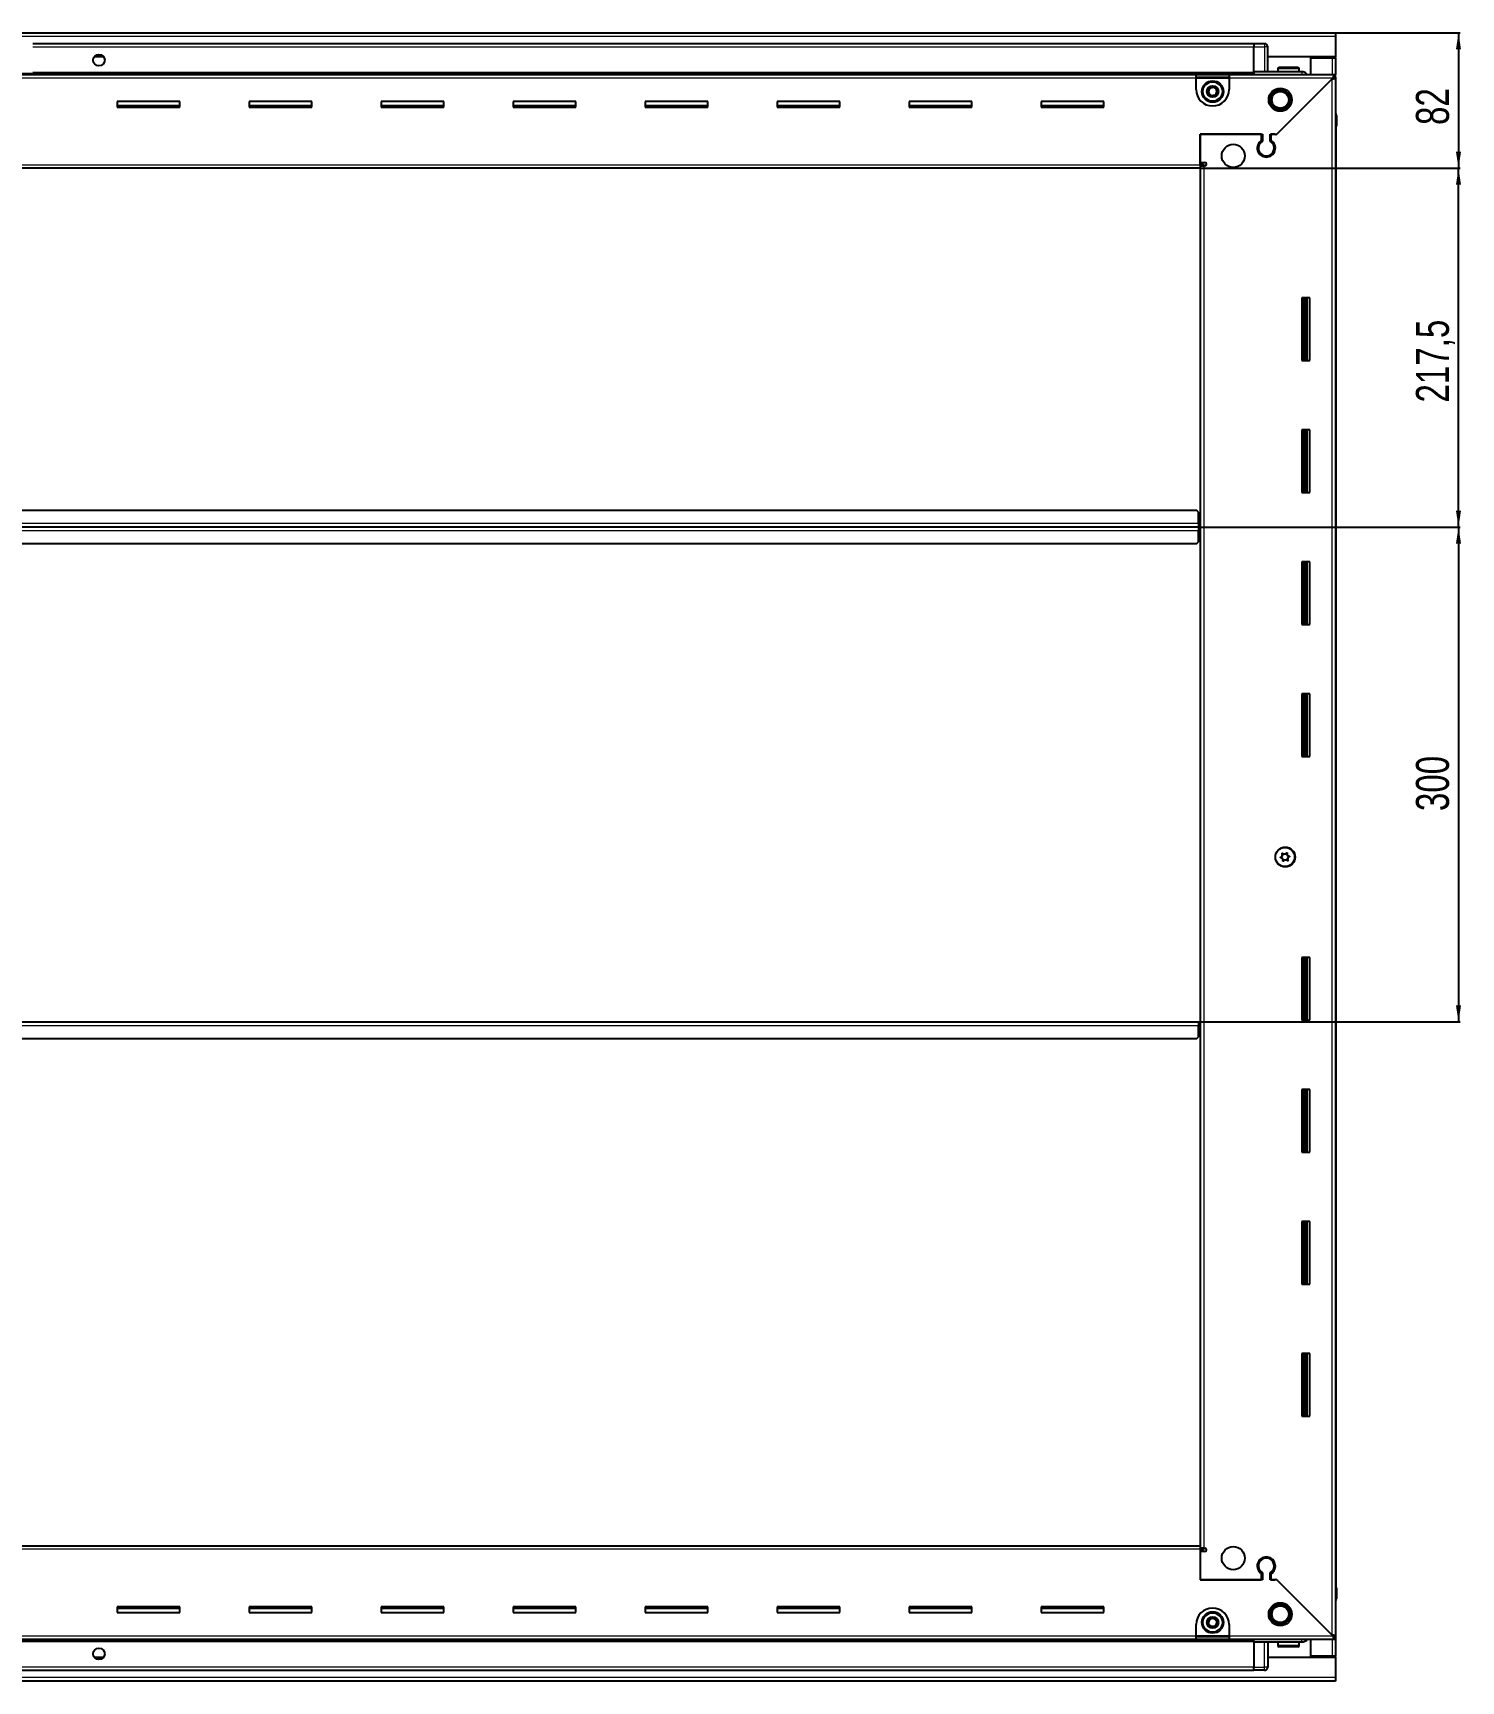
# Model space of a CAD drawing. Header units: millimetres. Extents: x 1132 to 5205, y 456 to 2222.
# Drawn here: x 4340 to 5205, y 948 to 1947 of the extents above; entities that cross this region are included whole.
import ezdxf

# ---------------------------------------------------------------- set-up
doc = ezdxf.new("R2010")
doc.units = ezdxf.units.MM
doc.layers.add('FORMAT', color=7, linetype='Continuous')
doc.styles.add('SLDTEXTSTYLE0', font='TXT', dxfattribs={"width": 0.75})
doc.dimstyles.new('SLDDIMSTYLE0', dxfattribs={"dimtxt": 20, "dimasz": 10, "dimexe": 0, "dimexo": 0.0625, "dimgap": 5, "dimtad": 2, "dimdec": 1, "dimrnd": 1e-09, "dimzin": 12, "dimdsep": 46, "dimtxsty": 'SLDTEXTSTYLE0', "dimsah": 1, "dimcen": 0.09, "dimadec": 0, "dimazin": 3, "dimtfac": 1, "dimtofl": 0, "dimtmove": 0, "dimatfit": 3, "dimfxl": 0, "dimfrac": 2, "dimtolj": 1, "dimtzin": 12, "dimarcsym": 0})

# ---------------------------------------------------------------- blocks, each defined once
blk = doc.blocks.new('_D_7')
at = {"layer": 'FORMAT'}
for p, q in [((5129.11, 1946.6), (5204.61, 1946.6)), ((5203.61, 1946.6), (5203.61, 1864.6)), ((5047.11, 1864.6), (5204.61, 1864.6))]:
    blk.add_line(p, q, dxfattribs=at)
for points in [[(5203.61, 1946.6), (5202.07, 1936.6), (5205.14, 1936.6)], [(5203.61, 1864.6), (5205.14, 1874.6), (5202.07, 1874.6)]]:
    blk.add_solid(points, dxfattribs=at)
at = {"layer": 'FORMAT', "insert": (5177.82, 1890.83), "char_height": 20, "attachment_point": 1, "rotation": 90, "style": 'SLDTEXTSTYLE0'}
blk.add_mtext('82', dxfattribs=at)
blk = doc.blocks.new('_D_8')
at = {"layer": 'FORMAT'}
for p, q in [((5047.11, 1864.6), (5204.61, 1864.6)), ((5203.61, 1647.1), (5203.61, 1864.6)), ((5046.11, 1647.1), (5204.61, 1647.1))]:
    blk.add_line(p, q, dxfattribs=at)
for points in [[(5203.61, 1864.6), (5202.07, 1854.6), (5205.14, 1854.6)], [(5203.61, 1647.1), (5205.14, 1657.1), (5202.07, 1657.1)]]:
    blk.add_solid(points, dxfattribs=at)
at = {"layer": 'FORMAT', "insert": (5177.82, 1722.6), "char_height": 20, "attachment_point": 1, "rotation": 90, "style": 'SLDTEXTSTYLE0'}
blk.add_mtext('217,5', dxfattribs=at)
blk = doc.blocks.new('_D_9')
at = {"layer": 'FORMAT'}
for p, q in [((5046.11, 1647.1), (5204.61, 1647.1)), ((5203.61, 1647.1), (5203.61, 1347.1)), ((5046.11, 1347.1), (5204.61, 1347.1))]:
    blk.add_line(p, q, dxfattribs=at)
for points in [[(5203.61, 1647.1), (5202.07, 1637.1), (5205.14, 1637.1)], [(5203.61, 1347.1), (5205.14, 1357.1), (5202.07, 1357.1)]]:
    blk.add_solid(points, dxfattribs=at)
at = {"layer": 'FORMAT', "insert": (5177.82, 1474.94), "char_height": 20, "attachment_point": 1, "rotation": 90, "style": 'SLDTEXTSTYLE0'}
blk.add_mtext('300', dxfattribs=at)

msp = doc.modelspace()

# ---------------------------------------------------------------- linework, layer by layer
at = {"color": 7, "linetype": 'Continuous', "lineweight": 25}
for p, q in [((3530.1, 1946.6), (5129.1, 1946.6)), ((5079.6, 1939.95), (4339.6, 1939.95)), ((5079.6, 1940.1), (5079.6, 1940.1)), ((5086.1, 1940.1), (5079.6, 1940.1)), ((5086.1, 1940.1), (5079.6, 1940.1)), ((5079.6, 1940.1), (5079.6, 1938.1)), ((5079.6, 1923.1), (5079.6, 1938.1)), ((5088.1, 1938.1), (5088.1, 1938.1)), ((5088.1, 1923.1), (5088.1, 1938.1)), ((5129.1, 1946.6), (5129.1, 1944.5)), ((5129.1, 1944.5), (5129.1, 1932.1)), ((4382.48, 1932.1), (4376.73, 1932.1)), ((5129.1, 1932.1), (5088.1, 1932.1)), ((5114.1, 1921.35), (5114.1, 1931.6)), ((5114.1, 1931.6), (5127, 1931.6)), ((5127, 1931.6), (5129.1, 1931.6)), ((5127.6, 1931.6), (5127.6, 1932.1)), ((5129.1, 1931.6), (5129.1, 1932.1)), ((5129.1, 1931.6), (5129.1, 1921.35)), ((3579.6, 1921.95), (5079.6, 1921.95)), ((3614.6, 1921.35), (5044.6, 1921.35)), ((5044.6, 1919.25), (5044.6, 1921.35)), ((5044.6, 1921.35), (5064.6, 1921.35)), ((5044.6, 1919.85), (5064.6, 1919.85)), ((5044.6, 1912.35), (5044.6, 1919.25)), ((5064.6, 1921.35), (5128.1, 1921.35)), ((5064.6, 1921.35), (5064.6, 1919.25)), ((5064.6, 1919.25), (5064.6, 1912.35)), ((5079.6, 1923.1), (5079.6, 1922.6)), ((5108.6, 1923.1), (5079.6, 1923.1)), ((5127, 1918.75), (5092.9, 1884.65)), ((5093.6, 1885.35), (5127.5, 1919.25)), ((5094.1, 1925), (5094.1, 1923.1)), ((5094.9, 1925.8), (5106.3, 1925.8)), ((5107.1, 1923.1), (5107.1, 1925)), ((5127.6, 1919.35), (5129.1, 1919.35)), ((5128.1, 1919.85), (5128.1, 1921.35)), ((5128.1, 1921.35), (5129.1, 1921.35)), ((5128.1, 1919.85), (5129.1, 1919.85)), ((5129.1, 1919.85), (5129.1, 1921.35)), ((5129.1, 1919.85), (5129.1, 1919.35)), ((5129.1, 1919.35), (5129.1, 974.85)), ((4428.6, 1905.1), (4390.6, 1905.1)), ((4390.6, 1905.1), (4390.6, 1901.6)), ((4428.6, 1902.35), (4390.6, 1902.35)), ((4390.6, 1901.6), (4428.6, 1901.6)), ((4428.6, 1901.6), (4428.6, 1905.1)), ((4508.6, 1905.1), (4470.6, 1905.1)), ((4470.6, 1905.1), (4470.6, 1901.6)), ((4508.6, 1902.35), (4470.6, 1902.35)), ((4470.6, 1901.6), (4508.6, 1901.6)), ((4508.6, 1901.6), (4508.6, 1905.1)), ((4588.6, 1905.1), (4550.6, 1905.1)), ((4550.6, 1905.1), (4550.6, 1901.6)), ((4588.6, 1902.35), (4550.6, 1902.35)), ((4550.6, 1901.6), (4588.6, 1901.6)), ((4588.6, 1901.6), (4588.6, 1905.1)), ((4668.6, 1905.1), (4630.6, 1905.1)), ((4630.6, 1905.1), (4630.6, 1901.6)), ((4668.6, 1902.35), (4630.6, 1902.35)), ((4630.6, 1901.6), (4668.6, 1901.6)), ((4668.6, 1901.6), (4668.6, 1905.1)), ((4748.6, 1905.1), (4710.6, 1905.1)), ((4710.6, 1905.1), (4710.6, 1901.6)), ((4748.6, 1902.35), (4710.6, 1902.35)), ((4710.6, 1901.6), (4748.6, 1901.6)), ((4748.6, 1901.6), (4748.6, 1905.1)), ((4828.6, 1905.1), (4790.6, 1905.1)), ((4790.6, 1905.1), (4790.6, 1901.6)), ((4828.6, 1902.35), (4790.6, 1902.35)), ((4790.6, 1901.6), (4828.6, 1901.6)), ((4828.6, 1901.6), (4828.6, 1905.1)), ((4908.6, 1905.1), (4870.6, 1905.1)), ((4870.6, 1905.1), (4870.6, 1901.6)), ((4908.6, 1902.35), (4870.6, 1902.35)), ((4870.6, 1901.6), (4908.6, 1901.6)), ((4908.6, 1901.6), (4908.6, 1905.1)), ((4988.6, 1905.1), (4950.6, 1905.1)), ((4950.6, 1905.1), (4950.6, 1901.6)), ((4988.6, 1902.35), (4950.6, 1902.35)), ((4950.6, 1901.6), (4988.6, 1901.6)), ((4988.6, 1901.6), (4988.6, 1905.1)), ((5129.1, 1890.1), (5129.6, 1890.1)), ((5129.11, 1897.93), (5129.11, 1897.93)), ((5129.45, 1004.1), (5129.45, 1890.1)), ((5129.6, 1890.1), (5129.6, 1896.6)), ((5129.61, 1890.1), (5129.6, 1890.1)), ((5129.6, 1890.1), (5129.6, 1890.1)), ((5129.61, 1896.6), (5129.61, 1890.1)), ((5047.1, 1885.35), (5084.8, 1885.35)), ((5047.1, 1866.7), (5047.1, 1885.35)), ((5047.1, 1885.35), (5047.1, 1868.1)), ((5084.1, 1885.35), (5047.1, 1885.35)), ((5084.1, 1885.35), (5084.1, 1881.46)), ((5084.8, 1885.35), (5084.8, 1881.07)), ((5089.4, 1885.35), (5093.6, 1885.35)), ((5089.4, 1881.07), (5089.4, 1885.35)), ((5092.2, 1885.35), (5090.1, 1885.35)), ((5090.1, 1881.46), (5090.1, 1885.35)), ((5092.9, 1884.65), (5092.2, 1885.35)), ((5089.1, 1872.49), (5089.1, 1871.73)), ((5047.1, 1864.6), (3612.1, 1864.6)), ((5047.1, 1868.1), (5049.95, 1868.1)), ((5049.1, 1867.1), (5047.1, 1867.1)), ((5047.1, 1866.7), (5047.1, 1864.6)), ((5047.1, 1866.1), (5049.2, 1866.1)), ((5047.1, 1864.6), (5047.1, 1029.6)), ((5049.1, 1866.1), (5049.1, 1867.1)), ((5049.95, 1866.1), (5049.2, 1866.1)), ((5108.6, 1786.1), (5108.6, 1748.1)), ((5113.6, 1786.1), (5108.6, 1786.1)), ((5109.63, 1786.1), (5109.63, 1748.1)), ((5109.66, 1786.1), (5109.66, 1748.1)), ((5111.45, 1786.1), (5111.45, 1748.1)), ((5113.6, 1748.1), (5113.6, 1786.1)), ((5108.6, 1748.1), (5113.6, 1748.1)), ((5108.6, 1706.1), (5108.6, 1668.1)), ((5113.6, 1706.1), (5108.6, 1706.1)), ((5109.63, 1706.1), (5109.63, 1668.1)), ((5109.66, 1706.1), (5109.66, 1668.1)), ((5111.45, 1706.1), (5111.45, 1668.1)), ((5113.6, 1668.1), (5113.6, 1706.1)), ((5108.6, 1668.1), (5113.6, 1668.1)), ((5045.1, 1657.1), (3614.1, 1657.1)), ((5046.1, 1656.1), (5045.1, 1657.1)), ((5046.1, 1649.2), (5046.1, 1656.1)), ((5046.35, 1649.95), (5046.1, 1649.95)), ((5046.1, 1649.2), (5046.1, 1647.1)), ((5046.35, 1647.1), (5046.35, 1649.95)), ((5046.1, 1647.1), (3613.1, 1647.1)), ((5046.1, 1647.1), (5046.1, 1645)), ((5046.1, 1638.1), (5046.1, 1645)), ((5046.1, 1644.25), (5046.35, 1644.25)), ((5046.35, 1644.25), (5046.35, 1647.1)), ((5047.1, 1647.1), (5046.35, 1647.1)), ((3614.1, 1637.1), (5045.1, 1637.1)), ((5045.1, 1637.1), (5046.1, 1638.1)), ((5108.6, 1626.1), (5108.6, 1588.1)), ((5113.6, 1626.1), (5108.6, 1626.1)), ((5109.63, 1626.1), (5109.63, 1588.1)), ((5109.66, 1626.1), (5109.66, 1588.1)), ((5111.45, 1626.1), (5111.45, 1588.1)), ((5113.6, 1588.1), (5113.6, 1626.1)), ((5108.6, 1588.1), (5113.6, 1588.1)), ((5108.6, 1546.1), (5108.6, 1508.1)), ((5113.6, 1546.1), (5108.6, 1546.1)), ((5109.63, 1546.1), (5109.63, 1508.1)), ((5109.66, 1546.1), (5109.66, 1508.1)), ((5111.45, 1546.1), (5111.45, 1508.1)), ((5113.6, 1508.1), (5113.6, 1546.1)), ((5108.6, 1508.1), (5113.6, 1508.1)), ((5108.6, 1386.1), (5108.6, 1348.1)), ((5113.6, 1386.1), (5108.6, 1386.1)), ((5109.63, 1386.1), (5109.63, 1348.1)), ((5109.66, 1386.1), (5109.66, 1348.1)), ((5111.45, 1386.1), (5111.45, 1348.1)), ((5113.6, 1348.1), (5113.6, 1386.1)), ((3613.1, 1347.1), (5046.1, 1347.1)), ((5046.1, 1347.1), (5046.1, 1345)), ((5046.1, 1338.1), (5046.1, 1345)), ((5046.1, 1344.25), (5046.35, 1344.25)), ((5046.35, 1344.25), (5046.35, 1347.1)), ((5046.35, 1347.1), (5047.1, 1347.1)), ((5108.6, 1348.1), (5113.6, 1348.1)), ((3614.1, 1337.1), (5045.1, 1337.1)), ((5045.1, 1337.1), (5046.1, 1338.1)), ((5108.6, 1306.1), (5108.6, 1268.1)), ((5113.6, 1306.1), (5108.6, 1306.1)), ((5109.63, 1306.1), (5109.63, 1268.1)), ((5109.66, 1306.1), (5109.66, 1268.1)), ((5111.45, 1306.1), (5111.45, 1268.1)), ((5113.6, 1268.1), (5113.6, 1306.1)), ((5108.6, 1268.1), (5113.6, 1268.1)), ((5108.6, 1226.1), (5108.6, 1188.1)), ((5113.6, 1226.1), (5108.6, 1226.1)), ((5109.63, 1226.1), (5109.63, 1188.1)), ((5109.66, 1226.1), (5109.66, 1188.1)), ((5111.45, 1226.1), (5111.45, 1188.1)), ((5113.6, 1188.1), (5113.6, 1226.1)), ((5108.6, 1188.1), (5113.6, 1188.1)), ((5108.6, 1146.1), (5108.6, 1108.1)), ((5113.6, 1146.1), (5108.6, 1146.1)), ((5109.63, 1146.1), (5109.63, 1108.1)), ((5109.66, 1146.1), (5109.66, 1108.1)), ((5111.45, 1146.1), (5111.45, 1108.1)), ((5113.6, 1108.1), (5113.6, 1146.1)), ((5108.6, 1108.1), (5113.6, 1108.1)), ((3612.1, 1029.6), (5047.1, 1029.6)), ((5047.1, 1029.6), (5047.1, 1027.5)), ((5049.2, 1028.1), (5047.1, 1028.1)), ((5047.1, 1027.5), (5047.1, 1008.85)), ((5047.1, 1027.1), (5049.1, 1027.1)), ((5047.1, 1026.1), (5047.1, 1008.85)), ((5049.95, 1026.1), (5047.1, 1026.1)), ((5049.1, 1027.1), (5049.1, 1028.1)), ((5049.2, 1028.1), (5049.95, 1028.1)), ((5089.1, 1022.48), (5089.1, 1021.72)), ((5084.1, 1012.74), (5084.1, 1008.85)), ((5084.8, 1013.14), (5084.8, 1008.85)), ((5089.4, 1008.85), (5089.4, 1013.14)), ((5090.1, 1008.85), (5090.1, 1012.74)), ((5092.2, 1008.85), (5092.9, 1009.55)), ((5092.9, 1009.55), (5127, 975.45)), ((5084.8, 1008.85), (5047.1, 1008.85)), ((5047.1, 1008.85), (5084.1, 1008.85)), ((5093.6, 1008.85), (5089.4, 1008.85)), ((5090.1, 1008.85), (5092.2, 1008.85)), ((5127.5, 974.95), (5093.6, 1008.85)), ((5129.1, 1004.1), (5129.6, 1004.1)), ((5129.61, 1004.1), (5129.6, 1004.1)), ((5129.6, 1004.1), (5129.6, 997.6)), ((5129.61, 997.6), (5129.61, 1004.1)), ((4428.6, 992.6), (4390.6, 992.6)), ((4390.6, 992.6), (4390.6, 989.1)), ((4390.6, 991.85), (4428.6, 991.85)), ((4390.6, 989.1), (4428.6, 989.1)), ((4428.6, 989.1), (4428.6, 992.6)), ((4508.6, 992.6), (4470.6, 992.6)), ((4470.6, 992.6), (4470.6, 989.1)), ((4470.6, 991.85), (4508.6, 991.85)), ((4470.6, 989.1), (4508.6, 989.1)), ((4508.6, 989.1), (4508.6, 992.6)), ((4588.6, 992.6), (4550.6, 992.6)), ((4550.6, 992.6), (4550.6, 989.1)), ((4550.6, 991.85), (4588.6, 991.85)), ((4550.6, 989.1), (4588.6, 989.1)), ((4588.6, 989.1), (4588.6, 992.6)), ((4668.6, 992.6), (4630.6, 992.6)), ((4630.6, 992.6), (4630.6, 989.1)), ((4630.6, 991.85), (4668.6, 991.85)), ((4630.6, 989.1), (4668.6, 989.1)), ((4668.6, 989.1), (4668.6, 992.6)), ((4748.6, 992.6), (4710.6, 992.6)), ((4710.6, 992.6), (4710.6, 989.1)), ((4710.6, 991.85), (4748.6, 991.85)), ((4710.6, 989.1), (4748.6, 989.1)), ((4748.6, 989.1), (4748.6, 992.6)), ((4828.6, 992.6), (4790.6, 992.6)), ((4790.6, 992.6), (4790.6, 989.1)), ((4790.6, 991.85), (4828.6, 991.85)), ((4790.6, 989.1), (4828.6, 989.1)), ((4828.6, 989.1), (4828.6, 992.6)), ((4908.6, 992.6), (4870.6, 992.6)), ((4870.6, 992.6), (4870.6, 989.1)), ((4870.6, 991.85), (4908.6, 991.85)), ((4870.6, 989.1), (4908.6, 989.1)), ((4908.6, 989.1), (4908.6, 992.6)), ((4988.6, 992.6), (4950.6, 992.6)), ((4950.6, 992.6), (4950.6, 989.1)), ((4950.6, 991.85), (4988.6, 991.85)), ((4950.6, 989.1), (4988.6, 989.1)), ((4988.6, 989.1), (4988.6, 992.6)), ((5044.6, 974.95), (5044.6, 981.85)), ((5064.6, 981.85), (5064.6, 974.95)), ((5079.6, 972.25), (3579.6, 972.25)), ((5044.6, 972.85), (3614.6, 972.85)), ((5044.6, 972.85), (5044.6, 974.95)), ((5064.6, 974.35), (5044.6, 974.35)), ((5064.6, 972.85), (5044.6, 972.85)), ((5064.6, 974.95), (5064.6, 972.85)), ((5128.1, 972.85), (5064.6, 972.85)), ((5079.6, 971.1), (5079.6, 971.6)), ((5108.6, 971.1), (5079.6, 971.1)), ((5079.6, 971.1), (5079.6, 956.1)), ((5088.1, 971.1), (5088.1, 956.1)), ((5094.1, 971.1), (5094.1, 969.2)), ((5107.1, 969.2), (5107.1, 971.1)), ((5114.1, 962.6), (5114.1, 972.85)), ((5127.6, 974.85), (5129.1, 974.85)), ((5128.1, 974.35), (5128.1, 972.85)), ((5129.1, 974.35), (5128.1, 974.35)), ((5129.1, 972.85), (5128.1, 972.85)), ((5129.1, 974.85), (5129.1, 974.35)), ((5129.1, 974.35), (5129.1, 972.85)), ((5129.1, 972.85), (5129.1, 962.6)), ((4376.73, 962.1), (4382.48, 962.1)), ((5088.1, 962.1), (5129.1, 962.1)), ((5101.9, 968.4), (5094.9, 968.4)), ((5106.3, 968.4), (5101.9, 968.4)), ((5127, 962.6), (5114.1, 962.6)), ((5129.1, 962.6), (5127, 962.6)), ((5127.6, 962.1), (5127.6, 962.6)), ((5129.1, 962.1), (5129.1, 962.6)), ((5129.1, 962.1), (5129.1, 949.7)), ((3579.6, 954.25), (5079.6, 954.25)), ((5079.6, 954.1), (5079.6, 956.1)), ((5079.6, 954.1), (5079.61, 954.1)), ((5086.1, 954.1), (5079.6, 954.1)), ((5079.6, 954.1), (5079.6, 954.1)), ((5086.1, 954.1), (5079.6, 954.1)), ((5087.43, 954.6), (5087.43, 954.6)), ((5129.1, 949.7), (5129.1, 947.6)), ((5129.1, 947.6), (3530.1, 947.6))]:
    msp.add_line(p, q, dxfattribs=at)
at = {"color": 8, "linetype": 'Continuous', "lineweight": 18}
for p, q in [((5129.1, 1944.5), (3530.1, 1944.5)), ((5079.6, 1938.1), (5086.1, 1938.1)), ((5086.1, 1940.1), (5086.1, 1938.1)), ((5088.1, 1938.1), (5086.1, 1938.1)), ((5086.1, 1938.1), (5086.1, 1923.1)), ((5079.6, 1937.95), (4339.6, 1937.95)), ((5127, 1932.1), (5127, 1931.6)), ((5127, 1931.6), (5127, 1921.35)), ((5079.6, 1921.37), (3579.6, 1921.37)), ((5044.6, 1919.25), (3614.6, 1919.25)), ((5079.6, 1922.6), (4339.6, 1922.6)), ((5044.6, 1919.25), (5064.6, 1919.25)), ((5127.5, 1919.25), (5064.6, 1919.25)), ((5094.1, 1925), (5107.1, 1925)), ((5127, 975.45), (5127, 1918.75)), ((5129.1, 1896.6), (5129.6, 1896.6)), ((3612.1, 1866.7), (5047.1, 1866.7)), ((5049.2, 1866.1), (5049.2, 1028.1)), ((5110.87, 1748.1), (5110.87, 1786.1)), ((5112.1, 1748.1), (5112.1, 1786.1)), ((5110.87, 1668.1), (5110.87, 1706.1)), ((5112.1, 1668.1), (5112.1, 1706.1)), ((5046.1, 1649.2), (3613.1, 1649.2)), ((3613.1, 1645), (5046.1, 1645)), ((5110.87, 1588.1), (5110.87, 1626.1)), ((5112.1, 1588.1), (5112.1, 1626.1)), ((5110.87, 1508.1), (5110.87, 1546.1)), ((5112.1, 1508.1), (5112.1, 1546.1)), ((5110.87, 1348.1), (5110.87, 1386.1)), ((5112.1, 1348.1), (5112.1, 1386.1)), ((3613.1, 1345), (5046.1, 1345)), ((5110.87, 1268.1), (5110.87, 1306.1)), ((5112.1, 1268.1), (5112.1, 1306.1)), ((5110.87, 1188.1), (5110.87, 1226.1)), ((5112.1, 1188.1), (5112.1, 1226.1)), ((5110.87, 1108.1), (5110.87, 1146.1)), ((5112.1, 1108.1), (5112.1, 1146.1)), ((5047.1, 1027.5), (3612.1, 1027.5)), ((5129.1, 997.6), (5129.6, 997.6)), ((3579.6, 972.84), (5079.6, 972.84)), ((3579.6, 971.6), (5079.6, 971.6)), ((3614.6, 974.95), (5044.6, 974.95)), ((5064.6, 974.95), (5044.6, 974.95)), ((5064.6, 974.95), (5127.5, 974.95)), ((5086.1, 956.1), (5086.1, 971.1)), ((5102.08, 969.2), (5094.1, 969.2)), ((5107.1, 969.2), (5102.08, 969.2)), ((5127, 972.85), (5127, 962.6)), ((5127, 962.6), (5127, 962.1)), ((5129.1, 949.7), (3530.1, 949.7)), ((3579.6, 956.25), (5079.6, 956.25)), ((5079.6, 956.1), (5086.1, 956.1)), ((5088.1, 956.1), (5086.1, 956.1)), ((5086.1, 954.1), (5086.1, 956.1))]:
    msp.add_line(p, q, dxfattribs=at)
at = {"color": 7, "linetype": 'Continuous', "lineweight": 25}
for centre, radius in [((4379.6, 1930.1), 3.5), ((5054.6, 1911.1), 6.5), ((5054.6, 1911.1), 3.46), ((5095.6, 1906.1), 7), ((5095.6, 1906.1), 6.03), ((5095.6, 1906.1), 5.1), ((5067.1, 1872.1), 7), ((5098.6, 1447.1), 6), ((5098.45, 1447.1), 5.79), ((5098.45, 1447.1), 1.85), ((5067.1, 1022.1), 7), ((5054.6, 983.1), 6.5), ((5095.6, 988.1), 7), ((5095.6, 988.1), 6.03), ((5095.6, 988.1), 5.1), ((5054.6, 983.1), 3.46), ((4379.6, 964.1), 3.5)]:
    msp.add_circle(centre, radius, dxfattribs=at)
at = {"color": 8, "linetype": 'Continuous', "lineweight": 18}
for centre in [(5054.6, 1911.1), (5054.6, 983.1)]:
    msp.add_circle(centre, 5.7, dxfattribs=at)
at = {"color": 7, "linetype": 'Continuous', "lineweight": 25}
for centre, radius, start, end in [((5086.1, 1938.1), 2, 0, 90), ((5086.1, 1938.1), 2, 0, 90), ((5088.3, 1923.3), 0.2, 180, 270), ((5094.9, 1925), 0.8, 90, 180), ((5106.3, 1925), 0.8, 0, 90), ((5054.6, 1912.35), 10, 180, 270), ((5054.6, 1911.1), 2.5, 160.11158, 220.11158), ((5054.6, 1911.1), 2.5, 100.11158, 160.11158), ((5054.6, 1911.1), 2.5, 220.11158, 280.11158), ((5054.6, 1911.1), 2.5, 40.11158, 100.11158), ((5054.6, 1912.35), 10, 270, 0), ((5054.6, 1911.1), 2.5, 280.11158, 340.11158), ((5054.6, 1911.1), 2.5, 340.11158, 40.11158), ((5127.6, 1896.6), 2, 0, 41.40962), ((5127.61, 1896.6), 2, 33.78451, 41.40962), ((5127.61, 1896.6), 2, 360, 19.56674), ((5087.1, 1876.85), 5.5, 123.05573, 56.94427), ((5087.1, 1876.85), 4.8, 118.63099, 61.36901), ((5049.95, 1867.1), 1, 270, 90), ((5049.95, 1027.1), 1, 270, 90), ((5087.1, 1017.35), 5.5, 303.05573, 236.94427), ((5087.1, 1017.35), 4.8, 298.63099, 241.36901), ((5054.6, 981.85), 10, 90, 180), ((5054.6, 981.85), 10, 0, 90), ((5127.6, 997.6), 2, 318.59038, 0), ((5054.6, 983.1), 2.5, 147.04236, 207.04236), ((5054.6, 983.1), 2.5, 207.04236, 267.04236), ((5054.6, 983.1), 2.5, 87.04236, 147.04236), ((5054.6, 983.1), 2.5, 267.04236, 327.04236), ((5054.6, 983.1), 2.5, 27.04236, 87.04236), ((5054.6, 983.1), 2.5, 327.04236, 27.04236), ((5088.3, 970.9), 0.2, 90, 180), ((5094.9, 969.2), 0.8, 180, 270), ((5106.3, 969.2), 0.8, 270, 360), ((5086.1, 956.1), 2, 270, 0), ((5086.1, 956.1), 2, 270, 288.58003), ((5086.1, 956.1), 2, 303.94202, 311.40962)]:
    msp.add_arc(centre, radius, start, end, dxfattribs=at)
for points, knots in [([(5079.6, 1923.1), (5079.6, 1923.07), (5079.6, 1922.99), (5079.6, 1922.37), (5079.6, 1921.79), (5079.6, 1921.4), (5079.6, 1921.37)], [0, 0, 0, 0, 0.3242788, 0.6485576, 0.9728365, 1, 1, 1, 1]), ([(5111.82, 1921.35), (5111.7, 1921.55), (5111.31, 1922.2), (5110.16, 1922.91), (5109.12, 1923.04), (5108.6, 1923.1)], [0, 0, 0, 0, 0.1822499, 0.5911249, 1, 1, 1, 1]), ([(5127, 1918.75), (5127.26, 1918.8), (5127.75, 1918.89), (5128.39, 1919.02), (5128.86, 1919.15), (5129.08, 1919.27), (5129.1, 1919.33), (5129.1, 1919.35)], [0, 0, 0, 0, 0.230255, 0.448522, 0.666786, 0.88505, 1, 1, 1, 1]), ([(5128.1, 1921.35), (5128.06, 1921.33), (5127.97, 1921.28), (5127.84, 1920.88), (5127.7, 1920.32), (5127.59, 1919.75), (5127.53, 1919.38), (5127.5, 1919.25)], [0, 0, 0, 0, 0.230255, 0.448522, 0.666786, 0.88505, 1, 1, 1, 1]), ([(5051.76, 1910.6), (5051.81, 1910.72), (5052.01, 1911.28), (5052.35, 1912.21), (5052.63, 1912.99), (5052.74, 1913.31)], [0, 0, 0, 0, 0.1331247, 0.6370994, 1, 1, 1, 1]), ([(5053.62, 1908.39), (5053.29, 1908.78), (5052.67, 1909.52), (5052.05, 1910.26), (5051.76, 1910.6)], [0, 0, 0, 0, 0.534686, 1, 1, 1, 1]), ([(5052.74, 1913.31), (5053.25, 1913.4), (5054.2, 1913.57), (5055.15, 1913.74), (5055.59, 1913.82)], [0, 0, 0, 0, 0.534686, 1, 1, 1, 1]), ([(5056.46, 1908.9), (5055.96, 1908.81), (5055.01, 1908.64), (5054.06, 1908.47), (5053.62, 1908.39)], [0, 0, 0, 0, 0.534686, 1, 1, 1, 1]), ([(5055.59, 1913.82), (5055.92, 1913.42), (5056.54, 1912.69), (5057.16, 1911.95), (5057.45, 1911.61)], [0, 0, 0, 0, 0.534686, 1, 1, 1, 1]), ([(5057.45, 1911.61), (5057.33, 1911.29), (5057.05, 1910.51), (5056.71, 1909.58), (5056.51, 1909.01), (5056.46, 1908.9)], [0, 0, 0, 0, 0.362901, 0.866875, 1, 1, 1, 1]), ([(5096.82, 1449.38), (5096.81, 1449.37), (5096.79, 1449.35), (5096.77, 1449.29), (5096.77, 1449.15), (5096.82, 1448.76), (5096.9, 1448.23), (5096.66, 1447.64), (5096.27, 1447.31), (5095.94, 1447.1), (5095.74, 1446.96), (5095.68, 1446.89), (5095.67, 1446.85), (5095.67, 1446.81), (5095.68, 1446.78), (5095.73, 1446.73), (5095.97, 1446.61), (5096.41, 1446.45), (5097.01, 1446.07), (5097.19, 1445.38), (5097.19, 1444.9), (5097.24, 1444.64), (5097.27, 1444.58), (5097.3, 1444.55), (5097.33, 1444.54), (5097.36, 1444.55), (5097.4, 1444.56), (5097.48, 1444.59), (5097.66, 1444.72), (5097.96, 1444.96), (5098.4, 1445.24), (5099.03, 1445.27), (5099.51, 1445.03), (5099.86, 1444.86), (5100.01, 1444.81), (5100.06, 1444.82), (5100.09, 1444.83), (5100.12, 1444.86), (5100.13, 1444.92), (5100.14, 1445.06), (5100.09, 1445.44), (5100.01, 1445.98), (5100.24, 1446.57), (5100.64, 1446.89), (5100.97, 1447.11), (5101.16, 1447.25), (5101.22, 1447.32), (5101.24, 1447.36), (5101.24, 1447.4), (5101.23, 1447.42), (5101.18, 1447.48), (5100.94, 1447.6), (5100.49, 1447.76), (5099.9, 1448.14), (5099.72, 1448.83), (5099.72, 1449.31), (5099.67, 1449.57), (5099.64, 1449.63), (5099.61, 1449.65), (5099.58, 1449.67), (5099.55, 1449.66), (5099.51, 1449.65), (5099.43, 1449.61), (5099.25, 1449.48), (5098.95, 1449.25), (5098.51, 1448.97), (5097.88, 1448.93), (5097.4, 1449.18), (5097.05, 1449.35), (5096.9, 1449.39), (5096.84, 1449.39), (5096.83, 1449.38), (5096.82, 1449.38)], [0, 0, 0, 0, 0.002009, 0.00442, 0.009365, 0.025528, 0.067705, 0.095786, 0.124646, 0.150342, 0.160519, 0.163394, 0.165697, 0.167245, 0.168874, 0.17077, 0.178606, 0.211994, 0.249994, 0.287995, 0.321383, 0.329219, 0.331115, 0.332744, 0.334292, 0.336217, 0.338535, 0.341318, 0.349662, 0.375358, 0.404217, 0.432298, 0.474475, 0.490639, 0.496669, 0.49844, 0.5, 0.502009, 0.50442, 0.509365, 0.525528, 0.567705, 0.595786, 0.624646, 0.650342, 0.660519, 0.663394, 0.665697, 0.667245, 0.668874, 0.67077, 0.678606, 0.711994, 0.749994, 0.787995, 0.821383, 0.829219, 0.831115, 0.832744, 0.834292, 0.836217, 0.838535, 0.841318, 0.849662, 0.875358, 0.904217, 0.932298, 0.974475, 0.990639, 0.996669, 0.99844, 1, 1, 1, 1]), ([(5051.72, 983.25), (5052, 983.69), (5052.53, 984.5), (5053.05, 985.3), (5053.29, 985.68)], [0, 0, 0, 0, 0.534686, 1, 1, 1, 1]), ([(5053.03, 980.68), (5052.8, 981.14), (5052.36, 982), (5051.92, 982.86), (5051.72, 983.25)], [0, 0, 0, 0, 0.534686, 1, 1, 1, 1]), ([(5055.92, 980.53), (5055.57, 980.55), (5054.75, 980.59), (5053.76, 980.64), (5053.16, 980.68), (5053.03, 980.68)], [0, 0, 0, 0, 0.3629006, 0.8668753, 1, 1, 1, 1]), ([(5053.29, 985.68), (5053.42, 985.67), (5054.01, 985.64), (5055.01, 985.59), (5055.83, 985.54), (5056.18, 985.53)], [0, 0, 0, 0, 0.133125, 0.637099, 1, 1, 1, 1]), ([(5057.49, 982.96), (5057.21, 982.52), (5056.68, 981.71), (5056.16, 980.91), (5055.92, 980.53)], [0, 0, 0, 0, 0.534686, 1, 1, 1, 1]), ([(5056.18, 985.53), (5056.41, 985.07), (5056.85, 984.21), (5057.28, 983.35), (5057.49, 982.96)], [0, 0, 0, 0, 0.5346859, 1, 1, 1, 1]), ([(5079.6, 971.1), (5079.6, 971.14), (5079.6, 971.22), (5079.6, 971.84), (5079.6, 972.41), (5079.6, 972.81), (5079.6, 972.84)], [0, 0, 0, 0, 0.3242788, 0.6485576, 0.9728365, 1, 1, 1, 1]), ([(5111.82, 972.85), (5111.7, 972.65), (5111.31, 972.01), (5110.16, 971.3), (5109.12, 971.17), (5108.6, 971.1)], [0, 0, 0, 0, 0.18225, 0.591125, 1, 1, 1, 1]), ([(5129.1, 974.85), (5129.08, 974.9), (5129.03, 974.99), (5128.63, 975.12), (5128.08, 975.25), (5127.5, 975.37), (5127.13, 975.43), (5127, 975.45)], [0, 0, 0, 0, 0.230255, 0.448522, 0.666786, 0.88505, 1, 1, 1, 1]), ([(5127.5, 974.95), (5127.55, 974.7), (5127.64, 974.21), (5127.77, 973.57), (5127.9, 973.1), (5128.02, 972.88), (5128.08, 972.86), (5128.1, 972.85)], [0, 0, 0, 0, 0.230255, 0.448522, 0.666786, 0.88505, 1, 1, 1, 1])]:
    msp.add_open_spline(points, degree=3, knots=knots, dxfattribs=at)
at = {"color": 8, "linetype": 'Continuous', "lineweight": 18}
for points in [[(5108.6, 1923.1), (5108.6, 1923.06), (5108.6, 1922.99), (5108.6, 1922.55), (5108.6, 1922.09), (5108.6, 1921.68), (5108.6, 1921.41), (5108.6, 1921.35)], [(5108.6, 971.1), (5108.6, 971.15), (5108.6, 971.22), (5108.6, 971.66), (5108.6, 972.11), (5108.6, 972.53), (5108.6, 972.8), (5108.6, 972.85)]]:
    msp.add_open_spline(points, degree=3, knots=[0, 0, 0, 0, 0.359753, 0.553414, 0.751185, 0.948956, 1, 1, 1, 1], dxfattribs=at)
at = {"color": 7, "linetype": 'Continuous', "lineweight": 25}
for points in [[(5127, 1918.75), (5127.08, 1918.8), (5127.24, 1918.9), (5127.44, 1919.05), (5127.58, 1919.2), (5127.6, 1919.3), (5127.6, 1919.35)], [(5128.1, 1919.85), (5128.05, 1919.85), (5127.95, 1919.83), (5127.8, 1919.69), (5127.65, 1919.49), (5127.55, 1919.33), (5127.5, 1919.25)], [(5127.6, 974.85), (5127.6, 974.9), (5127.58, 975), (5127.44, 975.15), (5127.24, 975.3), (5127.08, 975.4), (5127, 975.45)], [(5127.5, 974.95), (5127.55, 974.88), (5127.65, 974.72), (5127.8, 974.52), (5127.95, 974.38), (5128.05, 974.36), (5128.1, 974.35)]]:
    msp.add_open_spline(points, degree=3, dxfattribs=at)

# ---------------------------------------------------------------- dimensions: what is measured, and where the dimension line sits
at = {"layer": 'FORMAT'}
for base, p1, p2, picture, middle in [((5203.61, 1864.6), (5129.1, 1946.6), (5047.1, 1864.6), '_D_7', (5203.61, 1905.6)), ((5203.61, 1864.6), (5046.1, 1647.1), (5047.1, 1864.6), '_D_8', (5203.61, 1755.85)), ((5203.61, 1347.1), (5046.1, 1647.1), (5046.1, 1347.1), '_D_9', (5203.61, 1497.1))]:
    dim = msp.add_linear_dim(base=base, p1=p1, p2=p2, angle=90, dimstyle='SLDDIMSTYLE0', dxfattribs=at)
    dim.commit()
    dim.dimension.update_dxf_attribs({"geometry": picture, "text_midpoint": middle, "dimtype": 160})

doc.saveas('drawing.dxf')
